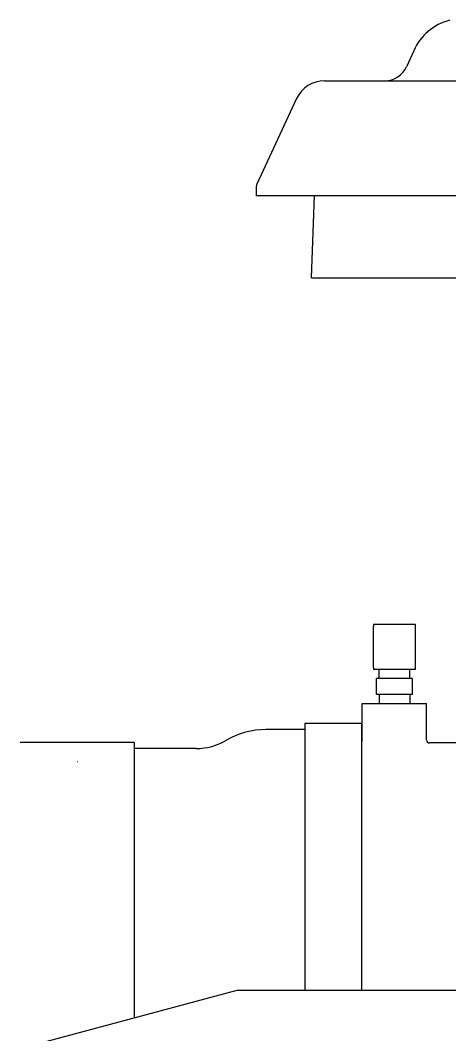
# Model space of a CAD drawing. Extents: x -31701 to 37626, y -27136 to 32271.
# Drawn here: x -12345.4 to -12201.8, y -16217.3 to -15878.2 of the extents above; entities that cross this region are included whole.
import ezdxf

# ---------------------------------------------------------------- set-up
doc = ezdxf.new("R2010")
doc.units = 0
doc.layers.get('0').update_dxf_attribs({"linetype": 'CONTINUOUS'})

msp = doc.modelspace()

# ---------------------------------------------------------------- linework, layer by layer
at = {"color": 104, "linetype": 'Continuous'}
for p, q in [((-12213.87, -15888.34), (-12216.26, -15893.71)), ((-12243.7, -15898.39), (-12219.6, -15898.39)), ((-12219.6, -15898.39), (-12063.85, -15898.39)), ((-12253.03, -15904.34), (-12266.36, -15932.92)), ((-12266.55, -15933.77), (-12266.55, -15936.89)), ((-12239.39, -15936.89), (-12266.55, -15936.89)), ((-12248.1, -15964.29), (-12247.02, -15936.89)), ((-12063.85, -15936.89), (-12239.39, -15936.89)), ((-12248.1, -15964.29), (-12063.85, -15964.29)), ((-12227.32, -16080.19), (-12227.32, -16080.82)), ((-12223.82, -16080.19), (-12227.32, -16080.19)), ((-12227.32, -16094.57), (-12227.32, -16080.82)), ((-12216.82, -16080.19), (-12223.82, -16080.19)), ((-12213.32, -16080.19), (-12216.82, -16080.19)), ((-12213.32, -16080.82), (-12213.32, -16080.19)), ((-12213.32, -16094.57), (-12213.32, -16080.82)), ((-12223.82, -16095.19), (-12227.32, -16095.19)), ((-12225.46, -16098.19), (-12225.46, -16095.19)), ((-12216.82, -16095.19), (-12223.82, -16095.19)), ((-12213.32, -16095.19), (-12216.82, -16095.19)), ((-12215.17, -16098.19), (-12215.17, -16095.19)), ((-12220.32, -16098.19), (-12226.32, -16098.19)), ((-12226.32, -16103.59), (-12226.32, -16098.19)), ((-12214.32, -16098.19), (-12220.32, -16098.19)), ((-12214.32, -16103.59), (-12214.32, -16098.19)), ((-12220.32, -16103.59), (-12226.32, -16103.59)), ((-12225.46, -16103.59), (-12225.46, -16106.59)), ((-12214.32, -16103.59), (-12220.32, -16103.59)), ((-12215.17, -16103.59), (-12215.17, -16106.59)), ((-12231.07, -16106.59), (-12220.32, -16106.59)), ((-12231.07, -16118.79), (-12231.07, -16106.59)), ((-12220.32, -16106.59), (-12209.57, -16106.59)), ((-12209.57, -16118.79), (-12209.57, -16106.59)), ((-12250.32, -16115.29), (-12263.32, -16115.29)), ((-12250.32, -16113.29), (-12250.32, -16202.47)), ((-12231.32, -16113.29), (-12250.32, -16113.29)), ((-12231.32, -16113.29), (-12231.32, -16202.47)), ((-12307.32, -16119.64), (-12345.42, -16119.64)), ((-12307.32, -16119.64), (-12307.32, -16211.67)), ((-12286.64, -16121.64), (-12307.32, -16121.64)), ((-12199.32, -16119.79), (-12208.57, -16119.79)), ((-12326.32, -16126.14), (-12326.42, -16126.14))]:
    msp.add_line(p, q, dxfattribs=at)
at = {"color": 251, "linetype": 'Continuous'}
for p, q in [((-12418.32, -16241.41), (-12272.95, -16202.46)), ((-12272.93, -16202.46), (-12137.85, -16202.49))]:
    msp.add_line(p, q, dxfattribs=at)
at = {"color": 104, "linetype": 'Continuous'}
for centre, radius, start, end in [((-12197.34, -15895.7), 18.1, 104.4376, 156), ((-12223.48, -15890.49), 7.9, 270.0003, 335.9999), ((-12243.7, -15908.69), 10.3, 90.0001, 154.9999), ((-12264.55, -15933.77), 2, 155.0001, 179.9999), ((-12191.81, -16094.93), 35.51, 179.4193, 180.4281), ((-12248.28, -16094.93), 34.96, 359.566, 0.5906), ((-12263.32, -16141.29), 26, 90, 120.463), ((-12286.64, -16101.64), 20, 270, 300.463), ((-12232.09, -16118.78), 1.03, 319.0841, 359.4022), ((-12208.57, -16118.79), 1, 180.0768, 269.8895)]:
    msp.add_arc(centre, radius, start, end, dxfattribs=at)

doc.saveas('drawing.dxf')
